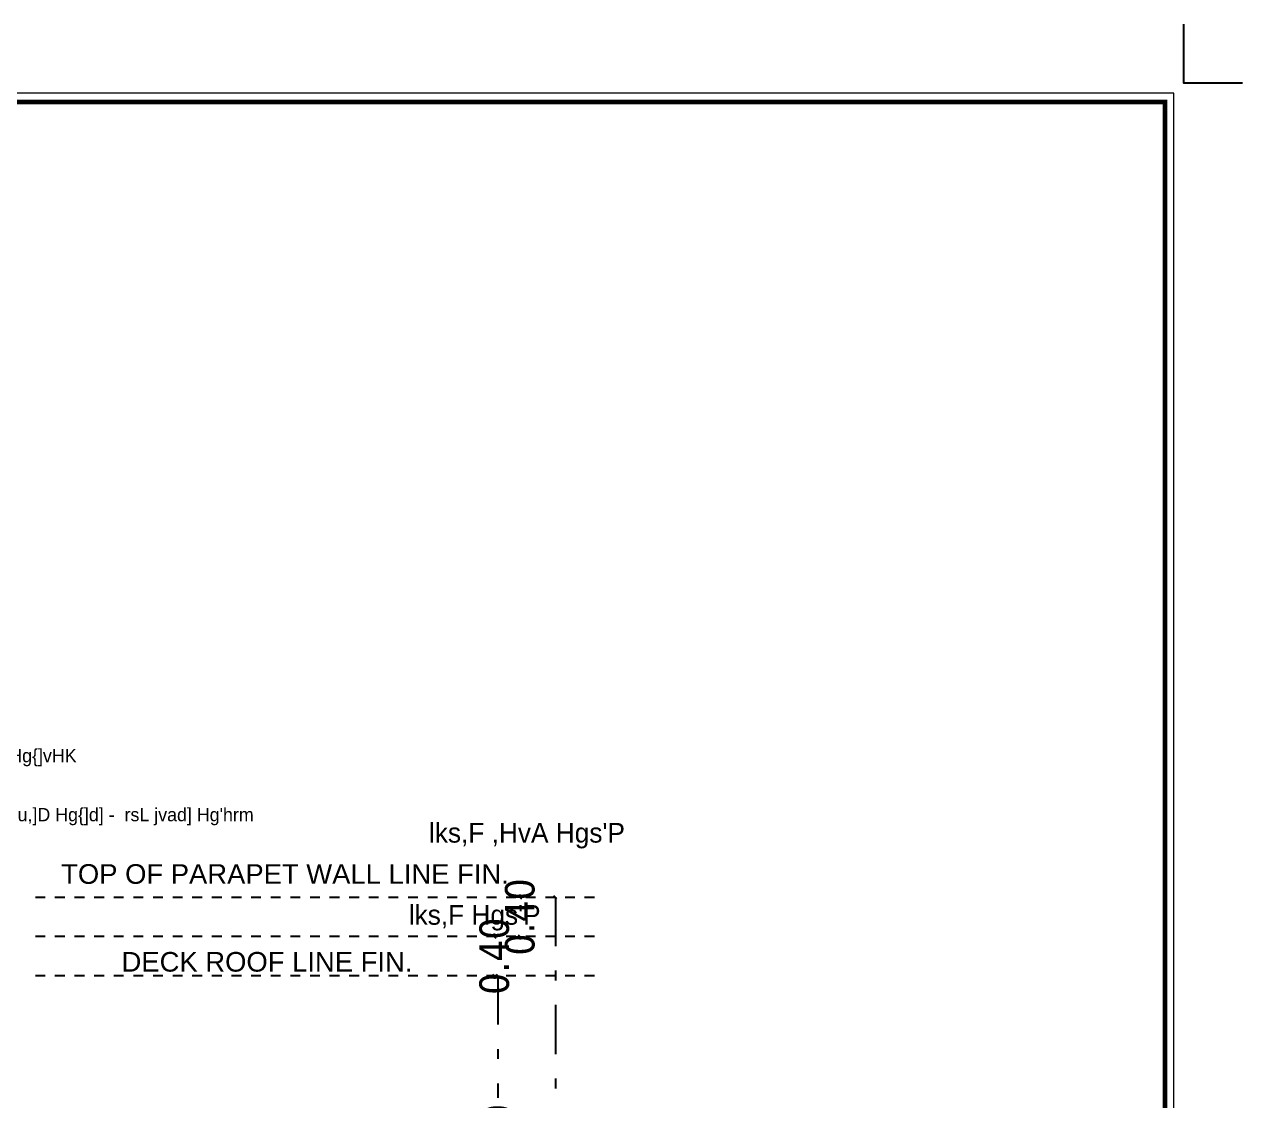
# Model space of a CAD drawing. Header units: inches. Extents: x -351 to 2582, y -266 to 144.
# Drawn here: x 234.13 to 246.55, y -56.98 to -46.01 of the extents above; entities that cross this region are included whole.
import ezdxf

# ---------------------------------------------------------------- set-up
doc = ezdxf.new("R2010")
doc.units = ezdxf.units.IN
doc.header["$MEASUREMENT"] = 0
doc.linetypes.add('DASHDOT', pattern=[1, 0.5, -0.25, 0, -0.25])
doc.linetypes.add('DD', pattern=[0.2, 0.1, -0.1])
for name, color, linetype in [('a_text', 3, 'Continuous'), ('A_Text_Arabic', 3, 'Continuous'), ('border', 30, 'Continuous'), ('LOGO', 7, 'Continuous'), ('PDF2_Geometry', 7, 'Continuous'), ('S-AX', 6, 'DASHDOT'), ('WALL', 7, 'Continuous')]:
    doc.layers.add(name, color=color, linetype=linetype)
doc.layers.add('dimin', color=170, linetype='Continuous', lineweight=0)
doc.layers.add('Frame', color=43, linetype='Continuous', lineweight=9)
doc.styles.add('RS', font='arial.ttf', dxfattribs={"height": 0.25})
doc.styles.get("Standard").update_dxf_attribs({"font": 'arial.ttf'})
doc.styles.add('Tahoma', font='tahoma.ttf')
doc.styles.add('XARAB', font='XARB.SHX', dxfattribs={"height": 0.2})
doc.dimstyles.new('STANDARD$0', dxfattribs={"dimtxt": 0.25, "dimasz": 0.25, "dimexe": 0.18, "dimexo": 0.0625, "dimgap": 0.09, "dimtad": 0, "dimzin": 0, "dimdsep": 46, "dimtxsty": 'Standard', "dimblk": 'ARCHTICK', "dimcen": 0.09, "dimse1": 1, "dimse2": 1, "dimclrd": 5, "dimclrt": 1, "dimadec": 0, "dimazin": 0, "dimtfac": 1, "dimtix": 1, "dimtofl": 0, "dimtmove": 2, "dimatfit": 1, "dimfxl": 1, "dimtolj": 1, "dimtzin": 0, "dimarcsym": 0})

# ---------------------------------------------------------------- blocks, each defined once
blk = doc.blocks.new('A$C7E5B4212')
at = {"layer": 'LOGO'}
blk.add_lwpolyline([(41.964, 29.582), (41.332, 29.582), (41.332, 30.214)], dxfattribs=at)
blk.add_lwpolyline([(41.964, 29.582), (41.332, 29.582), (41.332, 30.214)], dxfattribs=at)
at = {"layer": 'LOGO', "const_width": 0.05}
blk.add_lwpolyline([(0.832, 0.832), (41.132, 0.832), (41.132, 29.382), (0.832, 29.382)], close=True, dxfattribs=at)
blk = doc.blocks.new('ttwttt')
at = {"layer": 'border', "color": 8}
blk.add_line((52.753, 0.641), (52.753, 37.305), dxfattribs=at)
at = {"layer": 'LOGO', "color": 240, "lineweight": -2}
for p, q in [((52.884, 37.5), (-0.13, 37.5)), ((52.884, -0.128), (52.884, 37.5))]:
    blk.add_line(p, q, dxfattribs=at)
at = {"layer": 'LOGO', "xscale": 1.309217692210943, "yscale": 1.309217692210943, "zscale": 1.309217692210943}
blk.add_blockref('A$C7E5B4212', (-1.089, -1.089), dxfattribs=at)
blk = doc.blocks.new('_Oblique')
at = {"layer": 'dimin', "color": 0, "lineweight": -2}
blk.add_line((-0.5, -0.5), (0.5, 0.5), dxfattribs=at)
blk = doc.blocks.new('*D282')
at = {"color": 8, "lineweight": -2, "transparency": 16777216}
for p, q in [((4077.055, 1089.565), (4077.055, 1088.319)), ((4077.055, 1086.159), (4077.055, 1087.405))]:
    blk.add_line(p, q, dxfattribs=at)
at = {"layer": 'Defpoints', "color": 0, "transparency": 16777216}
for p in [(4077.055, 1089.562), (4077.055, 1086.162), (4077.092, 1086.162)]:
    blk.add_point(p, dxfattribs=at)
at = {"color": 8, "lineweight": -2, "transparency": 16777216, "xscale": 0.03, "yscale": 0.03, "zscale": 0.03}
for p, rotation in [((4077.055, 1089.562), 90), ((4077.055, 1086.162), 270)]:
    blk.add_blockref('_Oblique', p, dxfattribs=dict(at, rotation=rotation))
at = {"color": 1, "transparency": 16777216, "insert": (4077.055, 1087.862), "char_height": 0.3, "attachment_point": 5, "rotation": 90, "style": 'Tahoma'}
blk.add_mtext('\\A1;3.40', dxfattribs=at)
blk = doc.blocks.new('*D285')
at = {"color": 8, "lineweight": -2, "transparency": 16777216}
for p, q in [((4077.642, 1090.365), (4077.642, 1084.919)), ((4077.642, 1078.359), (4077.642, 1083.805))]:
    blk.add_line(p, q, dxfattribs=at)
at = {"layer": 'Defpoints', "color": 0, "transparency": 16777216}
for p in [(4077.642, 1090.362), (4077.643, 1090.362), (4077.238, 1078.362)]:
    blk.add_point(p, dxfattribs=at)
at = {"color": 8, "lineweight": -2, "transparency": 16777216, "xscale": 0.03, "yscale": 0.03, "zscale": 0.03}
for p, rotation in [((4077.642, 1090.362), 90), ((4077.642, 1078.362), 270)]:
    blk.add_blockref('_Oblique', p, dxfattribs=dict(at, rotation=rotation))
at = {"color": 1, "transparency": 16777216, "insert": (4077.642, 1084.362), "char_height": 0.3, "attachment_point": 5, "rotation": 90, "style": 'Tahoma'}
blk.add_mtext('\\A1;12.00', dxfattribs=at)
blk = doc.blocks.new('*D290')
at = {"color": 8, "lineweight": -2, "transparency": 16777216}
for p, q in [((4077.02, 1089.962), (4077.02, 1089.992)), ((4077.02, 1089.562), (4077.02, 1089.532))]:
    blk.add_line(p, q, dxfattribs=at)
at = {"layer": 'Defpoints', "color": 0, "transparency": 16777216}
for p in [(4076.997, 1089.962), (4077.02, 1089.962), (4077.055, 1089.562)]:
    blk.add_point(p, dxfattribs=at)
at = {"color": 8, "lineweight": -2, "transparency": 16777216, "xscale": 0.03, "yscale": 0.03, "zscale": 0.03}
for p, rotation in [((4077.02, 1089.962), 270), ((4077.02, 1089.562), 90)]:
    blk.add_blockref('_Oblique', p, dxfattribs=dict(at, rotation=rotation))
at = {"color": 1, "transparency": 16777216, "insert": (4077.02, 1089.762), "char_height": 0.3, "attachment_point": 5, "rotation": 90, "style": 'Tahoma'}
blk.add_mtext('\\A1;0.40', dxfattribs=at)
blk = doc.blocks.new('*D291')
at = {"color": 8, "lineweight": -2, "transparency": 16777216}
for p, q in [((4077.281, 1090.362), (4077.281, 1090.392)), ((4077.281, 1089.962), (4077.281, 1089.932))]:
    blk.add_line(p, q, dxfattribs=at)
at = {"layer": 'Defpoints', "color": 0, "transparency": 16777216}
for p in [(4077.281, 1090.362), (4077.281, 1089.962), (4077.281, 1089.962)]:
    blk.add_point(p, dxfattribs=at)
at = {"color": 8, "lineweight": -2, "transparency": 16777216, "xscale": 0.03, "yscale": 0.03, "zscale": 0.03}
for p, rotation in [((4077.281, 1090.362), 270), ((4077.281, 1089.962), 90)]:
    blk.add_blockref('_Oblique', p, dxfattribs=dict(at, rotation=rotation))
at = {"color": 1, "transparency": 16777216, "insert": (4077.281, 1090.162), "char_height": 0.3, "attachment_point": 5, "rotation": 90, "style": 'Tahoma'}
blk.add_mtext('\\A1;0.40', dxfattribs=at)
blk = doc.blocks.new('A$C5888202B')
at = {"layer": 'PDF2_Geometry', "color": 6, "lineweight": 25, "style": 'XARAB'}
for s, p in [("jtwdgm j,qP 'vdrm u>G Hg{]vHK ", (1.849, -5.593)), ("'frh gg:,] Hgsu,]D Hg{]d] -  rsL jvad] Hg'hrm", (2.855, -6.238))]:
    blk.add_text(s, height=0.14575, dxfattribs=at).set_placement(p)
blk = doc.blocks.new('TR7T7896')
at = {"layer": 'a_text', "color": 8, "linetype": 'DD', "ltscale": 0.3}
for p, q in [((4078.04, 1090.362), (4072.252, 1090.362)), ((4078.04, 1089.962), (4072.252, 1089.962)), ((4078.04, 1089.562), (4072.252, 1089.562))]:
    blk.add_line(p, q, dxfattribs=at)
at = {"layer": 'a_text', "color": 33, "linetype": 'DD', "style": 'RS'}
blk.add_text('TOP OF PARAPET WALL LINE FIN.', height=0.2, dxfattribs=at).set_placement((4072.603, 1090.5))
at = {"layer": 'a_text', "color": 1, "style": 'RS'}
blk.add_text('DECK ROOF LINE FIN.', height=0.2, dxfattribs=at).set_placement((4073.219, 1089.605))
at = {"layer": 'A_Text_Arabic', "color": 6, "style": 'XARAB'}
for s, p in [("lks,F ,HvA Hgs'P", (4076.353, 1090.92)), ("lks,F Hgs'P", (4076.147, 1090.083))]:
    blk.add_text(s, height=0.2, dxfattribs=at).set_placement(p)
for base, p1, p2, override, picture, middle in [((4077.281, 1089.962), (4077.281, 1090.362), (4077.281, 1089.962), {"dimtxt": 0.3, "dimasz": 0.03, "dimexe": 0.1, "dimgap": 0.075, "dimtxsty": 'Tahoma', "dimblk1": 'Oblique', "dimblk2": 'Oblique', "dimsah": 1, "dimcen": -0.09, "dimdle": 0.003, "dimclrd": 8, "dimclre": 8, "dimfxl": 0, "dimfxlon": 1}, '*D291', (4077.281, 1090.162)), ((4077.642, 1090.362), (4077.238, 1078.362), (4077.643, 1090.362), {"dimtxt": 0.3, "dimasz": 0.03, "dimexe": 0.1, "dimgap": 0.075, "dimtxsty": 'Tahoma', "dimblk1": 'Oblique', "dimblk2": 'Oblique', "dimsah": 1, "dimcen": -0.09, "dimdle": 0.003, "dimclrd": 8, "dimclre": 8, "dimclrt": 1, "dimfxl": 0, "dimfxlon": 1}, '*D285', (4077.642, 1084.362)), ((4077.02, 1089.962), (4077.055, 1089.562), (4076.997, 1089.962), {"dimtxt": 0.3, "dimasz": 0.03, "dimexe": 0.1, "dimgap": 0.075, "dimtxsty": 'Tahoma', "dimblk1": 'Oblique', "dimblk2": 'Oblique', "dimsah": 1, "dimcen": -0.09, "dimdle": 0.003, "dimclrd": 8, "dimclre": 8, "dimfxl": 0, "dimfxlon": 1}, '*D290', (4077.02, 1089.762)), ((4077.055, 1086.162), (4077.055, 1089.562), (4077.092, 1086.162), {"dimtxt": 0.3, "dimasz": 0.03, "dimexe": 0.1, "dimgap": 0.075, "dimtxsty": 'Tahoma', "dimblk1": 'Oblique', "dimblk2": 'Oblique', "dimsah": 1, "dimcen": -0.09, "dimdle": 0.003, "dimclrd": 8, "dimclre": 8, "dimfxl": 0, "dimfxlon": 1}, '*D282', (4077.055, 1087.862))]:
    dim = blk.add_linear_dim(base=base, p1=p1, p2=p2, angle=90, dimstyle='STANDARD$0', override=override)
    dim.commit()
    dim.dimension.update_dxf_attribs({"geometry": picture, "text_midpoint": middle})

msp = doc.modelspace()

# ---------------------------------------------------------------- block references
at = {"layer": 'Frame', "xscale": 0.7264620046856759, "yscale": 0.7264620046856759, "zscale": 0.7264620046856759}
msp.add_blockref('ttwttt', (207.432, -73.954), dxfattribs=at)
at = {"layer": 'S-AX', "linetype": 'ByBlock'}
msp.add_blockref('TR7T7896', (-3838.095, -1145.269), dxfattribs=at)
at = {"layer": 'WALL', "color": 0, "ltscale": 0.5, "xscale": 0.932005603524069, "yscale": 0.932005603524069, "zscale": 0.932005603524069}
msp.add_blockref('A$C5888202B', (230.379, -48.318), dxfattribs=at)

doc.saveas('drawing.dxf')
